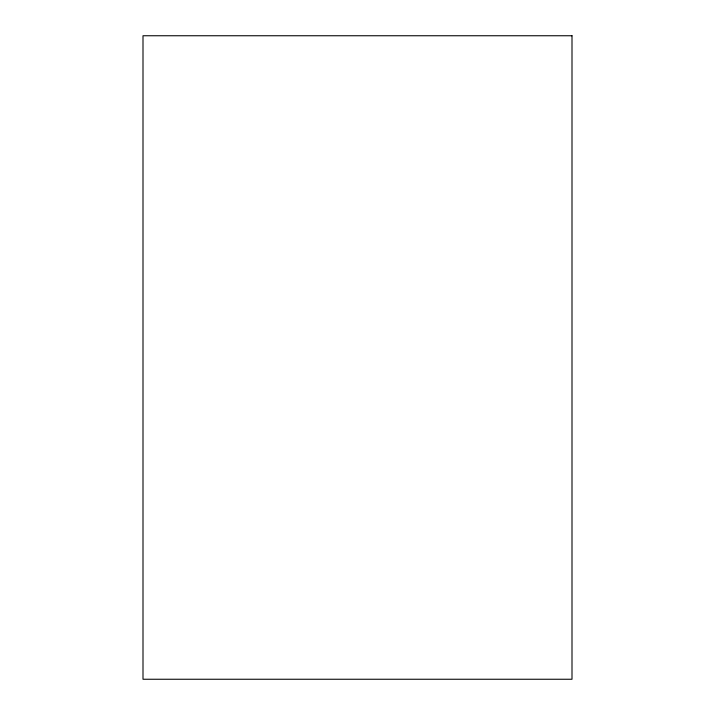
<?xml version="1.0" encoding="UTF-8"?>
<svg xmlns="http://www.w3.org/2000/svg" width="715" height="715" viewBox="0 0 715 715"><rect width="100%" height="100%" fill="white"/><g stroke="black" fill="none" stroke-linecap="round" stroke-linejoin="round"><path stroke-width="1.07" d="M572 35.75L143 35.75L143 679.25L572 679.25L572 35.75"/></g></svg>
